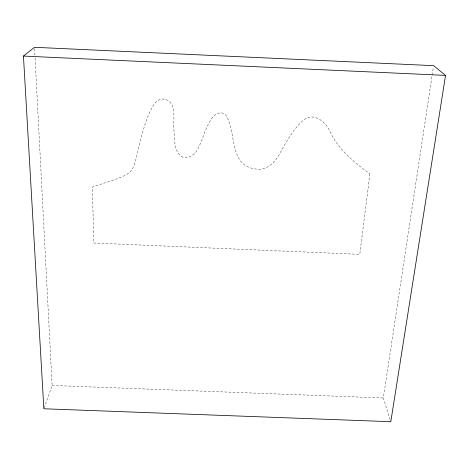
<?xml version="1.0" encoding="UTF-8"?>
<svg xmlns="http://www.w3.org/2000/svg" width="469" height="469" viewBox="0 0 469 469"><rect width="100%" height="100%" fill="white"/><g stroke="black" fill="none" stroke-linecap="round" stroke-linejoin="round"><path stroke-width="0.35" stroke-dasharray="2.35 1.76" d="M390.149 419.608L383.337 397.988L432.049 75.79M432.154 75.069L433.362 67.102M44.092 408.077L52.106 385.448L35.064 57.523M52.106 385.448L383.337 397.988M34.606 48.758L35.023 56.796M369.883 173.835L359.77 254.345L93.847 243.018L92.381 187.096C103.772 182.799 115.884 180.172 126.724 174.527C129.679 172.721 131.994 170.018 133.407 166.864C136.79 158.563 137.968 149.582 140.331 140.976C143.262 129.796 146.305 118.499 151.663 108.198C153.996 104.001 157.402 99.07 162.731 98.965C178.419 100.296 172.551 121.418 174.052 131.613C174.814 140.325 173.782 152.888 183.074 157.355C188.761 158.891 194.26 154.852 197.08 150.186C202.256 141.321 204.273 131.003 209.432 122.116C212.047 116.189 220.324 108.814 226.081 115.462C236.921 132.844 228.385 166.73 256.918 169.139C267.828 170.394 275.819 161.33 280.286 152.495C286.383 141.943 292.193 130.91 301.08 122.374C310.918 110.831 324.425 119.788 329.666 130.781C338.014 149.206 353.855 162.174 369.883 173.835"/><path stroke-width="0.7" d="M445.55 75.392L390.806 421.701L43.852 408.763L23.45 56.069L34.53 47.299L433.579 65.654L445.55 75.392L23.45 56.069"/></g></svg>
